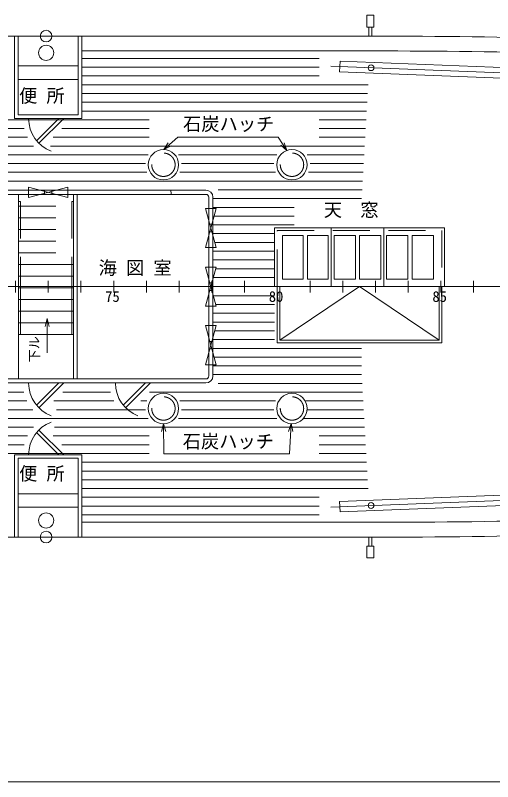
# Model space of a CAD drawing. Units: millimetres, scale not verified. Extents: x -51052 to 51048, y -29700 to 29700.
# Drawn here: x 2258 to 10428, y 1766 to 14888 of the extents above; entities that cross this region are included whole.
import ezdxf
from ezdxf.enums import TextEntityAlignment as Align

# ---------------------------------------------------------------- set-up
doc = ezdxf.new("R2010")
doc.units = ezdxf.units.MM
doc.header["$LTSCALE"] = 100
doc.linetypes.add('USER1', pattern=[50.8, 31.75, -6.35, 6.35, -6.35])
doc.linetypes.add('USER2', pattern=[9.525, 6.35, -3.175])
for name, color, linetype, lineweight in [('0-2_sunpou', 7, 'Continuous', 18), ('0-3_keijou', 7, 'Continuous', 18), ('0-5_text', 7, 'Continuous', 18), ('0-6_center', 7, 'USER1', 18), ('0-7_hachi', 7, 'Continuous', 18)]:
    doc.layers.add(name, color=color, linetype=linetype, lineweight=lineweight)
doc.styles.add('ＭＳ ゴシック', font='')
doc.styles.get('ＭＳ ゴシック').set_extended_font_data('MS Gothic')

msp = doc.modelspace()

# ---------------------------------------------------------------- linework, layer by layer
at = {"layer": '0-2_sunpou'}
for p, q in [((-41248.7, 10242.6), (45870.3, 10242.6)), ((2261.5, 10342.6), (2261.5, 10142.6)), ((2821.5, 10342.6), (2821.5, 10142.6)), ((3381.5, 10342.6), (3381.5, 10142.6)), ((3941.5, 10342.6), (3941.5, 10142.6)), ((4501.5, 10342.6), (4501.5, 10142.6)), ((5061.5, 10342.6), (5061.5, 10142.6)), ((5621.5, 10342.6), (5621.5, 10142.6)), ((6181.5, 10342.6), (6181.5, 10142.6)), ((6741.5, 10342.6), (6741.5, 10142.6)), ((7301.5, 10342.6), (7301.5, 10142.6)), ((7861.5, 10342.6), (7861.5, 10142.6)), ((8421.5, 10342.6), (8421.5, 10142.6)), ((8981.5, 10342.6), (8981.5, 10142.6)), ((9541.5, 10342.6), (9541.5, 10142.6)), ((10101.5, 10342.6), (10101.5, 10142.6)), ((34347, 1765.9), (-40697, 1765.9))]:
    msp.add_line(p, q, dxfattribs=at)
at = {"layer": '0-3_keijou'}
for p, q in [((8308, 14688.2), (8308, 14531.6)), ((8358, 14688.2), (8358, 14531.6)), ((-175.6, 14531.6), (8590.8, 14531.6)), ((3395.1, 14277.6), (8590.8, 14277.6)), ((7816.1, 14101.5), (7809.1, 13921.7)), ((7816.1, 14101.5), (15202, 13813.3)), ((2305.1, 14021.6), (3335.1, 14021.6)), ((7809.1, 13921.7), (15195, 13633.4)), ((2305.1, 13791.6), (3335.1, 13791.6)), ((3001.2, 13121.6), (2619, 12740.4)), ((3086.2, 13121.6), (2661.4, 12697.9)), ((2485.1, 11947.6), (2485.1, 11767.6)), ((2485.1, 11947.6), (3155.1, 11767.6)), ((3155.1, 11947.6), (2485.1, 11767.6)), ((3155.1, 11947.6), (3155.1, 11767.6)), ((-7194.9, 11892.6), (5520.1, 11892.6)), ((-7194.9, 11822.6), (5520.1, 11822.6)), ((2315.1, 11822.6), (2315.1, 8662.6)), ((2755.1, 11892.6), (2755.1, 11822.6)), ((2885.1, 11892.6), (2885.1, 11822.6)), ((3255.1, 11822.6), (3255.1, 8662.6)), ((3315.1, 11822.6), (3315.1, 8662.6)), ((4926, 11833.3), (4920.1, 11893)), ((2345.1, 11702.6), (2315.1, 11702.6)), ((3225.1, 11702.6), (3255.1, 11702.6)), ((5570.1, 11772.6), (5570.1, 8712.6)), ((5640.1, 11772.6), (5640.1, 8712.6)), ((5695.1, 11579.8), (5515.1, 11579.8)), ((5695.1, 10909.8), (5515.1, 11579.8)), ((5695.1, 11579.8), (5515.1, 10909.8)), ((5640.1, 11309.8), (5570.1, 11309.8)), ((5640.1, 11179.8), (5570.1, 11179.8)), ((7663.4, 11247.6), (7663.4, 10242.6)), ((8563.4, 11247.6), (8563.4, 10242.6)), ((6828.4, 11120.1), (7185.9, 11120.1)), ((6828.4, 11120.1), (6828.4, 10370.1)), ((7185.9, 11120.1), (7185.9, 10370.1)), ((7255.9, 11120.1), (7255.9, 10370.1)), ((7255.9, 11120.1), (7613.4, 11120.1)), ((7613.4, 11120.1), (7613.4, 10370.1)), ((7713.4, 11120.1), (8078.4, 11120.1)), ((8078.4, 11120.1), (8078.4, 10370.1)), ((8148.4, 11120.1), (8148.4, 10370.1)), ((8148.4, 11120.1), (8513.4, 11120.1)), ((8513.4, 11120.1), (8513.4, 10370.1)), ((8613.4, 11120.1), (8613.4, 10370.1)), ((8978.4, 11120.1), (8613.4, 11120.1)), ((8978.4, 11120.1), (8978.4, 10370.1)), ((9413.4, 11120.1), (9048.4, 11120.1)), ((9048.4, 11120.1), (9048.4, 10370.1)), ((9413.4, 11120.1), (9413.4, 10370.1)), ((5695.1, 10909.8), (5515.1, 10909.8)), ((2315.1, 10622.6), (3255.1, 10622.6)), ((2345.1, 10622.6), (2345.1, 9422.6)), ((3225.1, 10622.6), (3225.1, 9422.6)), ((5695.1, 10577.6), (5515.1, 10577.6)), ((5695.1, 9907.6), (5515.1, 10577.6)), ((5695.1, 10577.6), (5515.1, 9907.6)), ((2315.1, 10422.6), (3255.1, 10422.6)), ((6828.4, 10370.1), (7185.9, 10370.1)), ((7255.9, 10370.1), (7613.4, 10370.1)), ((8148.4, 10370.1), (8513.4, 10370.1)), ((8978.4, 10370.1), (8613.4, 10370.1)), ((9413.4, 10370.1), (9048.4, 10370.1)), ((5640.1, 10307.6), (5570.1, 10307.6)), ((6693.4, 10242.6), (9603.4, 10242.6)), ((2315.1, 10222.6), (3255.1, 10222.6)), ((5640.1, 10177.6), (5570.1, 10177.6)), ((2315.1, 10022.6), (3255.1, 10022.6)), ((5695.1, 9907.6), (5515.1, 9907.6)), ((2315.1, 9822.6), (3255.1, 9822.6)), ((2315.1, 9622.6), (3255.1, 9622.6)), ((5695.1, 9575.5), (5515.1, 9575.5)), ((5695.1, 9575.5), (5515.1, 8905.5)), ((5695.1, 8905.5), (5515.1, 9575.5)), ((2315.1, 9422.6), (3255.1, 9422.6)), ((5640.1, 9305.5), (5570.1, 9305.5)), ((5640.1, 9175.5), (5570.1, 9175.5)), ((5695.1, 8905.5), (5515.1, 8905.5)), ((-7194.9, 8662.6), (5520.1, 8662.6)), ((-7194.9, 8592.6), (5520.1, 8592.6)), ((3001.2, 8592.6), (2619, 8211.4)), ((3086.2, 8592.6), (2661.4, 8168.9)), ((4486.4, 8592.6), (4104.1, 8211.4)), ((4571.3, 8592.6), (4146.5, 8168.9)), ((3001.2, 7363.6), (2619, 7744.9)), ((3086.2, 7363.6), (2661.4, 7787.4)), ((7809.1, 6563.6), (15195, 6851.9)), ((2305.1, 6693.6), (3335.1, 6693.6)), ((7816.1, 6383.8), (7809.1, 6563.6)), ((2305.1, 6463.6), (3335.1, 6463.6)), ((3395.1, 6207.6), (8590.8, 6207.6)), ((-20858.7, 5953.6), (8590.8, 5953.6)), ((8308, 5797.1), (8308, 5953.6)), ((8358, 5797.1), (8358, 5953.6))]:
    msp.add_line(p, q, dxfattribs=at)
at = {"layer": '0-3_keijou', "linetype": 'USER2'}
for p, q in [((2345.1, 11702.6), (2345.1, 10622.6)), ((3225.1, 11702.6), (3225.1, 10622.6)), ((2315.1, 11622.6), (3255.1, 11622.6)), ((2315.1, 11422.6), (3255.1, 11422.6)), ((2315.1, 11222.6), (3255.1, 11222.6)), ((2315.1, 11022.6), (3255.1, 11022.6)), ((2315.1, 10822.6), (3255.1, 10822.6))]:
    msp.add_line(p, q, dxfattribs=at)
at = {"layer": '0-3_keijou'}
for points in [[(8273, 14888.2), (8393, 14888.2), (8393, 14688.2), (8273, 14688.2)], [(8273, 5597.1), (8393, 5597.1), (8393, 5797.1), (8273, 5797.1)]]:
    msp.add_lwpolyline(points, close=True, dxfattribs=at)
for points in [[(2245.1, 14531.6), (2245.1, 13121.6), (3395.1, 13121.6), (3395.1, 14531.6)], [(2305.1, 14531.6), (2305.1, 13181.6), (3335.1, 13181.6), (3335.1, 14531.6)], [(9603.4, 10242.6), (9603.4, 11247.6), (6693.4, 11247.6), (6693.4, 10242.6)], [(7713.4, 11120.1), (7713.4, 10370.1), (8078.4, 10370.1)], [(6738.4, 10242.6), (6738.4, 9282.6), (9558.4, 9282.6), (9558.4, 10242.6)], [(6783.4, 10242.6), (6783.4, 9327.6), (9513.4, 9327.6), (9513.4, 10242.6)], [(2245.1, 5953.6), (2245.1, 7363.6), (3395.1, 7363.6), (3395.1, 5953.6)], [(2305.1, 5953.6), (2305.1, 7303.6), (3335.1, 7303.6), (3335.1, 5953.6)], [(7816.1, 6383.8), (15202, 6672), (15195, 6851.9)]]:
    msp.add_lwpolyline(points, dxfattribs=at)
at = {"layer": '0-3_keijou', "linetype": 'USER2'}
msp.add_lwpolyline([(6738.4, 10242.6), (6738.4, 11202.6), (9558.4, 11202.6), (9558.4, 10242.6)], dxfattribs=at)
at = {"layer": '0-3_keijou'}
for centre, radius in [((2785.1, 14531.6), 100), ((2785.1, 14246.5), 130), ((8346.2, 13990.8), 50), ((4793.1, 12329.5), 260), ((6993.1, 12329.5), 260), ((4793.1, 8155.8), 260), ((6993.1, 8155.8), 260), ((8346.2, 6494.5), 50), ((2785.1, 6238.8), 130), ((2785.1, 5953.6), 100)]:
    msp.add_circle(centre, radius, dxfattribs=at)
at = {"layer": '0-3_keijou', "linetype": 'USER2'}
for centre in [(4793.1, 12329.5), (6993.1, 12329.5), (4793.1, 8155.8), (6993.1, 8155.8)]:
    msp.add_circle(centre, 200, dxfattribs=at)
at = {"layer": '0-3_keijou'}
for centre, radius, start, end in [((8590.8, -95468.4), 110000, 86.4624, 90), ((8590.8, -95468.4), 109746, 86.4624, 90), ((3086.2, 13121.6), 600, 180.03645, 249.01006), ((5520.1, 11772.6), 120, 0, 90), ((5520.1, 11772.6), 50, 0, 90), ((5520.1, 8712.6), 50, 270, 0), ((5520.1, 8712.6), 120, 270, 0), ((3086.2, 8592.6), 600, 180.03645, 249.01006), ((4571.3, 8592.6), 600, 180.03645, 249.01006), ((3086.2, 7363.6), 600, 110.98994, 179.96355), ((8590.8, 115953.6), 109746, 270, 273.5376), ((8590.8, 115953.6), 110000, 270, 273.5376)]:
    msp.add_arc(centre, radius, start, end, dxfattribs=at)
at = {"layer": '0-5_text'}
for p, q in [((6904.9, 12574.1), (6757.2, 12799.8)), ((4797.2, 12589.5), (4875.4, 12705.5)), ((4797.2, 12589.5), (4923, 12650.9)), ((6904.9, 12574.1), (6800.6, 12667.4)), ((6904.9, 12574.1), (6861.2, 12707)), ((2802.3, 9694.1), (2766.1, 9559)), ((2802.3, 9694.1), (2802.3, 9107.4)), ((2802.3, 9694.1), (2838.5, 9559)), ((4795.4, 7895.8), (4759.2, 7760.6)), ((4795.4, 7895.8), (4831.6, 7760.6)), ((6978.5, 7896.2), (6934.8, 7763.3)), ((6978.5, 7896.2), (6949.7, 7380.3)), ((6978.5, 7896.2), (7007.1, 7759.2))]:
    msp.add_line(p, q, dxfattribs=at)
for points in [[(4797.2, 12589.5), (5038.9, 12799.8), (6757.2, 12799.8)], [(4795.4, 7895.8), (4800.2, 7380.3), (6949.7, 7380.3)]]:
    msp.add_lwpolyline(points, dxfattribs=at)
at = {"layer": '0-6_center'}
for p, q in [((7659.3, 14017.6), (15351.7, 13717.3)), ((7659.3, 6467.7), (15351.7, 6767.9))]:
    msp.add_line(p, q, dxfattribs=at)
msp.add_lwpolyline([(6783.4, 9327.6), (8148.4, 10242.6), (9513.4, 9327.6)], dxfattribs=at)
at = {"layer": '0-7_hachi'}
for p, q in [((7460.1, 14149.8), (3395.1, 14149.8)), ((7460.1, 13999.8), (3395.1, 13999.8)), ((7460.1, 13849.8), (3395.1, 13849.8)), ((8296.8, 13699.8), (3395.1, 13699.8)), ((8288.2, 13549.8), (3395.1, 13549.8)), ((8279.6, 13399.8), (3395.1, 13399.8)), ((8271, 13249.8), (3395.1, 13249.8)), ((4548.9, 13099.8), (-7998, 13099.8)), ((8262.4, 13099.8), (7460.4, 13099.8)), ((2407.6, 12949.8), (-8064.3, 12949.8)), ((4548.9, 12949.8), (3055.6, 12949.8)), ((8253.8, 12949.8), (7460.4, 12949.8)), ((2464.6, 12799.8), (-18911.4, 12799.8)), ((4548.9, 12799.8), (2905.2, 12799.8)), ((8245.2, 12799.8), (7460.4, 12799.8)), ((2569.1, 12649.8), (-8360.6, 12649.8)), ((8236.6, 12649.8), (2858.1, 12649.8)), ((4534, 12499.8), (-8360.6, 12499.8)), ((6734, 12499.8), (5052.1, 12499.8)), ((8228, 12499.8), (7252.1, 12499.8)), ((4483.7, 12349.8), (1903.5, 12349.8)), ((6683.7, 12349.8), (5102.4, 12349.8)), ((8219.4, 12349.8), (7302.4, 12349.8)), ((4511.5, 12199.8), (1883.2, 12199.8)), ((6711.5, 12199.8), (5074.6, 12199.8)), ((8210.8, 12199.8), (7274.6, 12199.8)), ((8202.2, 12049.8), (2033.6, 12049.8)), ((8193.6, 11899.8), (5729.9, 11899.8)), ((8185, 11749.8), (5640.1, 11749.8)), ((7032.3, 11599.8), (5640.1, 11599.8)), ((7032.3, 11449.8), (5660.2, 11449.8)), ((7032.3, 11299.8), (5640.1, 11299.8)), ((6693.4, 11149.8), (5640.1, 11149.8)), ((6693.4, 10999.8), (5670.9, 10999.8)), ((6693.4, 10849.8), (5645.6, 10849.8)), ((6693.4, 10699.8), (5645.6, 10699.8)), ((6693.4, 10549.8), (5687.6, 10549.8)), ((6693.4, 10399.8), (5651.1, 10399.8)), ((6693.4, 10085.4), (5651.1, 10085.4)), ((6693.4, 9935.4), (5687.6, 9935.4)), ((6693.4, 9785.4), (5645.6, 9785.4)), ((6693.4, 9635.4), (5645.6, 9635.4)), ((6693.4, 9485.4), (5670.9, 9485.4)), ((6693.4, 9335.4), (5640.1, 9335.4)), ((8185, 9185.4), (5640.1, 9185.4)), ((8185, 9035.4), (5660.2, 9035.4)), ((8185, 8885.4), (5640.1, 8885.4)), ((8185, 8735.4), (5640.1, 8735.4)), ((8193.6, 8585.4), (5731.4, 8585.4)), ((2404.1, 8435.4), (2033.6, 8435.4)), ((3889.2, 8435.4), (3070.2, 8435.4)), ((8202.2, 8435.4), (4555.3, 8435.4)), ((2457.2, 8285.4), (1883.2, 8285.4)), ((3942.3, 8285.4), (2919.8, 8285.4)), ((4511.5, 8285.4), (4404.9, 8285.4)), ((6711.5, 8285.4), (5074.6, 8285.4)), ((8210.8, 8285.4), (7218.4, 8285.4)), ((2556.1, 8135.4), (1903.5, 8135.4)), ((4041.3, 8135.4), (2962.4, 8135.4)), ((4483.7, 8135.4), (3395.1, 8135.4)), ((4483.7, 8135.4), (4418.5, 8135.4)), ((6683.7, 8135.4), (5102.4, 8135.4)), ((8219.4, 8135.4), (7252.3, 8135.4)), ((4534, 7985.4), (-7856.1, 7985.4)), ((6734, 7985.4), (5052.1, 7985.4)), ((8228, 7985.4), (7189.5, 7985.4)), ((2569.1, 7835.4), (-7856.1, 7835.4)), ((8236.6, 7835.4), (2930.6, 7835.4)), ((2464.6, 7685.4), (-7856.1, 7685.4)), ((4548.9, 7685.4), (2905.2, 7685.4)), ((8245.2, 7685.4), (7460.4, 7685.4)), ((2407.6, 7535.4), (-7235.4, 7535.4)), ((4548.9, 7535.4), (3055.6, 7535.4)), ((8253.8, 7535.4), (7460.4, 7535.4)), ((4548.9, 7385.4), (-7205, 7385.4)), ((8262.4, 7385.4), (7460.4, 7385.4)), ((8271, 7235.4), (3395.1, 7235.4)), ((8279.6, 7085.4), (3395.1, 7085.4)), ((8288.2, 6935.4), (3395.1, 6935.4)), ((8296.8, 6785.4), (3395.1, 6785.4)), ((7460.1, 6635.4), (3395.1, 6635.4)), ((7460.1, 6485.4), (3395.1, 6485.4)), ((7460.1, 6335.4), (3395.1, 6335.4))]:
    msp.add_line(p, q, dxfattribs=at)

# ---------------------------------------------------------------- texts
at = {"layer": '0-2_sunpou', "style": 'ＭＳ ゴシック'}
for s, p in [('75', (3796.1, 9926.2)), ('80', (6596.1, 9926.2)), ('85', (9396.1, 9926.2))]:
    msp.add_text(s, height=183.3, dxfattribs=at).set_placement(p, align=Align.BOTTOM_LEFT)
at = {"layer": '0-5_text', "style": 'ＭＳ ゴシック'}
for s, p in [('便 所', (2322.6, 13327.8)), ('石炭ハッチ', (5128.7, 12844.7)), ('天\u3000窓', (7536.9, 11373.9)), ('海 図 室', (3683.9, 10381.1)), ('石炭ハッチ', (5121.9, 7409.4)), ('便 所', (2322.6, 6857.7))]:
    msp.add_text(s, height=229.1, dxfattribs=at).set_placement(p, align=Align.BOTTOM_LEFT)
msp.add_text('下ル', height=165, rotation=90, dxfattribs=at).set_placement((2715.9, 8943.4), align=Align.BOTTOM_LEFT)

doc.saveas('drawing.dxf')
